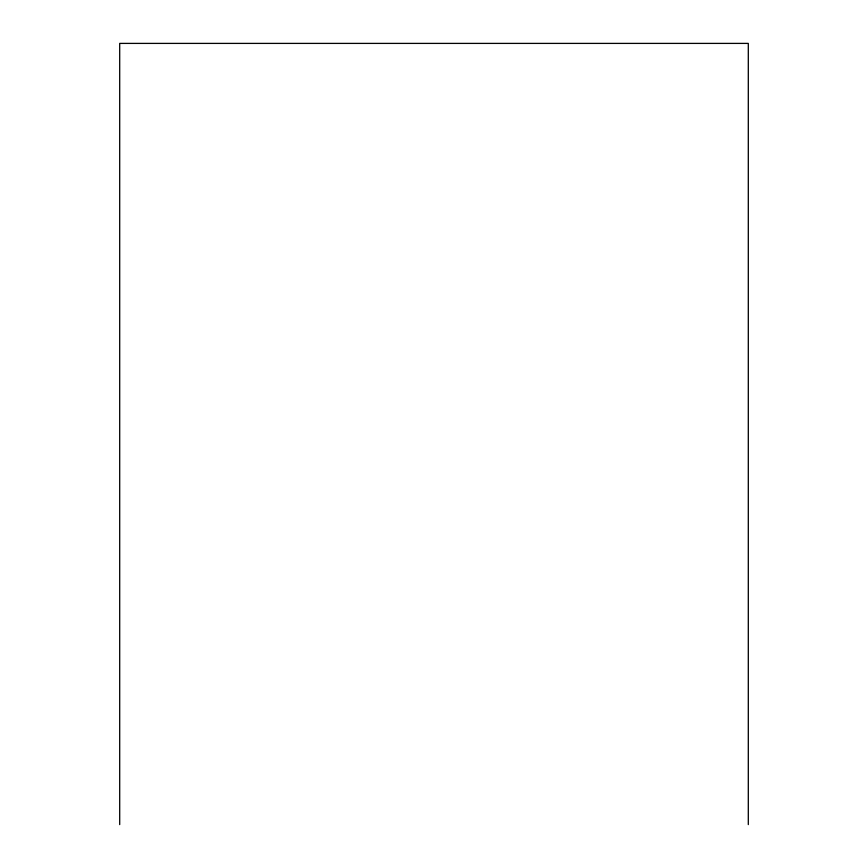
<?xml version="1.0" encoding="UTF-8"?>
<svg xmlns="http://www.w3.org/2000/svg" width="868" height="868" viewBox="0 0 868 868"><rect width="100%" height="100%" fill="white"/><g stroke="black" fill="none" stroke-linecap="round" stroke-linejoin="round"><path stroke-width="1.3" d="M748.303 824.6L748.303 43.4L119.697 43.4L119.697 824.6"/></g></svg>
